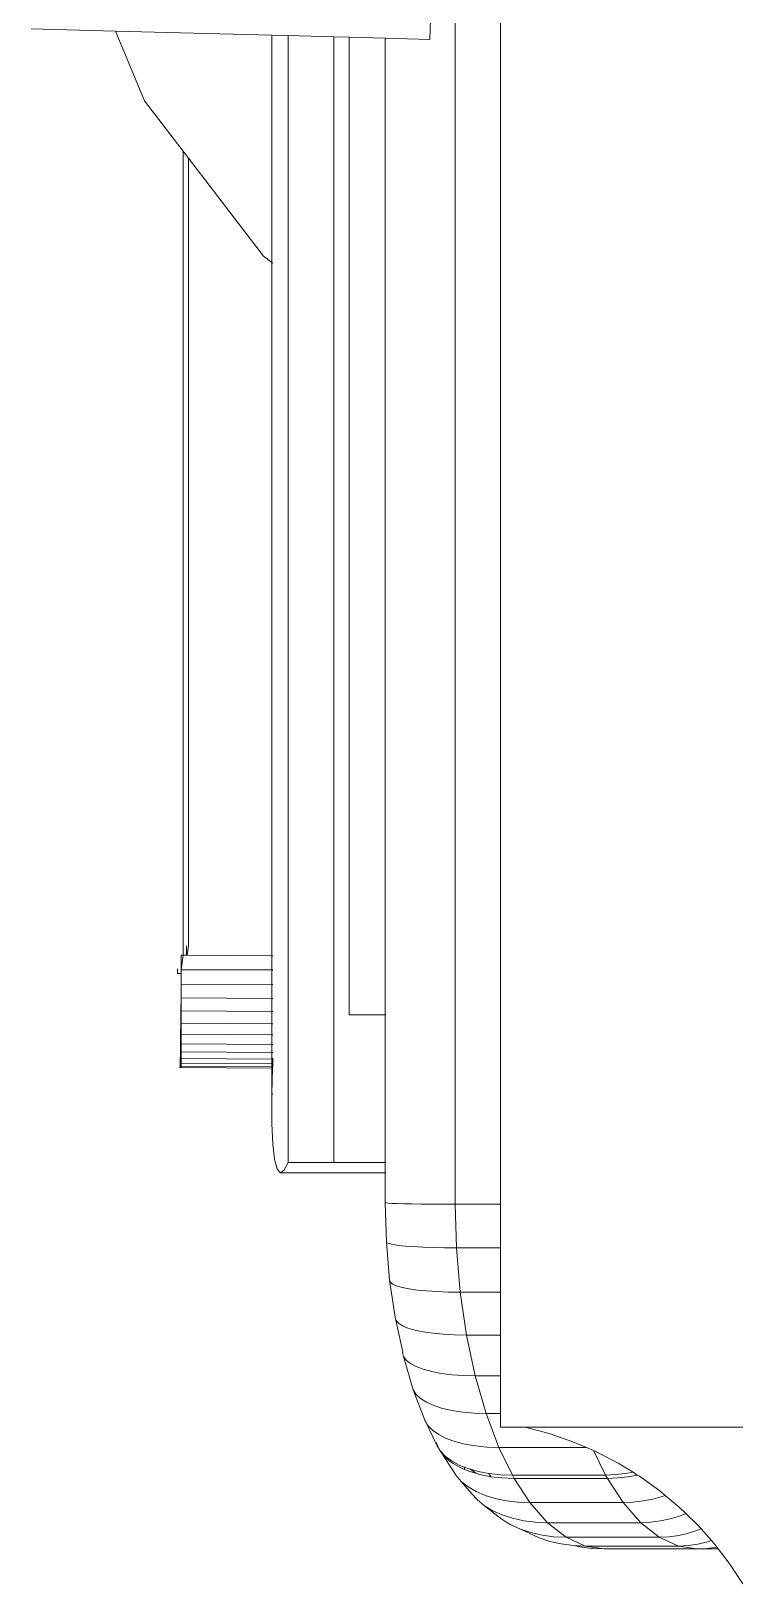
# Model space of a CAD drawing. Header units: millimetres. Extents: x 1448174 to 1599581, y -224422 to -106989.
# Drawn here: x 1466963.7 to 1467055.6, y -127397.4 to -127194.9 of the extents above; entities that cross this region are included whole.
import ezdxf

# ---------------------------------------------------------------- set-up
doc = ezdxf.new("R2010")
doc.units = ezdxf.units.MM
doc.header["$LTSCALE"] = 600
doc.header["$MEASUREMENT"] = 0
doc.layers.add('furniture', color=30, linetype='Continuous', lineweight=9)

msp = doc.modelspace()

# ---------------------------------------------------------------- linework, layer by layer
at = {"layer": 'furniture'}
for p, q in [((1467019.0197, -127347.916), (1467019.0197, -126980.8026)), ((1467024.9117, -126980.8026), (1467024.9117, -127347.916)), ((1467017.3153, -127135.9685), (1467015.7268, -127195.9986)), ((1466974.7261, -127194.9151), (1466963.72, -127194.6243)), ((1466978.5006, -127204.0275), (1466974.7261, -127194.9151)), ((1466995.0989, -127195.4535), (1466974.7261, -127194.9151)), ((1466997.2548, -127195.5104), (1466995.0989, -127195.4535)), ((1466995.0989, -127225.0806), (1466995.0989, -127195.4535)), ((1466997.2548, -127342.4792), (1466997.2548, -127195.5104)), ((1467003.1923, -127195.6673), (1466997.2548, -127195.5104)), ((1467003.1923, -127342.4792), (1467003.1923, -127195.6673)), ((1467005.1845, -127195.72), (1467003.1923, -127195.6673)), ((1467005.1845, -127195.72), (1467005.1845, -127323.2078)), ((1467009.8991, -127195.8446), (1467005.1845, -127195.72)), ((1467009.8991, -127323.2078), (1467009.8991, -127195.8446)), ((1467015.7268, -127195.9986), (1467009.8991, -127195.8446)), ((1466984.2338, -127211.4992), (1466978.5006, -127204.0275)), ((1466983.5384, -127315.4364), (1466983.5384, -127210.5929)), ((1466984.2338, -127314.2317), (1466984.2338, -127211.4992)), ((1466994.0198, -127224.2526), (1466984.2338, -127211.4992)), ((1466995.0989, -127225.0806), (1466994.0198, -127224.2526)), ((1466995.2411, -127225.1897), (1466995.0989, -127225.0806)), ((1466995.0989, -127315.5113), (1466995.0989, -127225.0806)), ((1466983.9798, -127315.4393), (1466984.0038, -127314.232)), ((1466984.0633, -127315.4398), (1466984.2338, -127314.2317)), ((1466982.7911, -127317.2298), (1466982.7911, -127317.8174)), ((1466983.2706, -127317.3338), (1466983.5384, -127315.4364)), ((1466983.2706, -127316.1291), (1466983.3084, -127315.4367)), ((1466983.2706, -127317.3338), (1466983.2706, -127316.1291)), ((1466983.5384, -127315.4364), (1466983.3084, -127315.4367)), ((1466984.0633, -127315.4398), (1466983.5384, -127315.4364)), ((1466995.0989, -127315.5113), (1466984.0633, -127315.4398)), ((1466995.2411, -127315.5122), (1466995.0989, -127315.5113)), ((1466995.0989, -127317.2612), (1466995.0989, -127315.5113)), ((1466982.7911, -127317.8174), (1466983.2706, -127317.8174)), ((1466983.2706, -127317.8174), (1466983.2706, -127317.3338)), ((1466983.5226, -127317.3338), (1466983.2706, -127317.3338)), ((1466983.2706, -127319.1992), (1466983.2706, -127317.8174)), ((1466983.2706, -127321.0013), (1466983.2706, -127319.1992)), ((1466983.2706, -127319.1992), (1466995.0989, -127319.2775)), ((1466983.5226, -127317.3338), (1466995.0989, -127317.4103)), ((1466995.0989, -127317.3338), (1466983.5226, -127317.3338)), ((1466995.0989, -127317.3338), (1466995.0989, -127317.2612)), ((1466995.2411, -127317.3338), (1466995.0989, -127317.3338)), ((1466995.0989, -127317.4103), (1466995.0989, -127317.3338)), ((1466995.0989, -127317.4103), (1466995.2411, -127317.4112)), ((1466995.0989, -127319.2775), (1466995.0989, -127317.4103)), ((1466983.2411, -127322.7094), (1466983.2706, -127321.0013)), ((1466983.2706, -127322.7096), (1466983.2706, -127321.0013)), ((1466983.2706, -127321.0013), (1466995.0989, -127321.0778)), ((1466995.0989, -127319.2775), (1466995.2411, -127319.2784)), ((1466995.0989, -127321.0778), (1466995.0989, -127319.2775)), ((1466995.0989, -127321.0778), (1466995.2411, -127321.0787)), ((1466995.0989, -127322.7861), (1466995.0989, -127321.0778)), ((1466983.2264, -127324.2951), (1466983.2411, -127322.7094)), ((1466983.2411, -127322.7094), (1466983.2706, -127322.7096)), ((1466983.2706, -127324.2954), (1466983.2706, -127322.7096)), ((1466983.2706, -127322.7096), (1466995.0989, -127322.7861)), ((1466995.0989, -127322.7861), (1466995.2411, -127322.787)), ((1466995.0989, -127324.3718), (1466995.0989, -127322.7861)), ((1467005.1845, -127323.2078), (1467009.8991, -127323.2078)), ((1467009.8991, -127323.2078), (1467009.973, -127323.2078)), ((1467009.8991, -127342.4792), (1467009.8991, -127323.2078)), ((1466983.2131, -127325.7316), (1466983.2264, -127324.2951)), ((1466983.2264, -127324.2951), (1466983.2706, -127324.2954)), ((1466983.2706, -127325.7319), (1466983.2706, -127324.2954)), ((1466983.2706, -127324.2954), (1466995.0989, -127324.3718)), ((1466995.0989, -127324.3718), (1466995.2411, -127324.3728)), ((1466995.0989, -127325.8084), (1466995.0989, -127324.3718)), ((1466983.1915, -127328.063), (1466983.2014, -127326.9946)), ((1466983.2014, -127326.9946), (1466983.2131, -127325.7316)), ((1466983.2014, -127326.9946), (1466983.2706, -127326.9951)), ((1466983.2131, -127325.7316), (1466983.2706, -127325.7319)), ((1466983.2706, -127326.9951), (1466983.2706, -127325.7319)), ((1466983.2706, -127325.7319), (1466995.0989, -127325.8084)), ((1466983.2706, -127328.0635), (1466983.2706, -127326.9951)), ((1466983.2706, -127326.9951), (1466995.0989, -127327.0716)), ((1466995.0989, -127325.8084), (1466995.2411, -127325.8093)), ((1466995.0989, -127327.0716), (1466995.0989, -127325.8084)), ((1466995.0989, -127327.0716), (1466995.2411, -127327.0725)), ((1466995.0989, -127328.14), (1466995.0989, -127327.0716)), ((1466983.1728, -127328.8807), (1466983.1728, -127328.7335)), ((1466983.1728, -127330.0854), (1466983.1728, -127328.8807)), ((1466983.2706, -127328.8807), (1466983.1728, -127328.8807)), ((1466983.1778, -127329.5473), (1466983.1836, -127328.9187)), ((1466983.1836, -127328.9187), (1466983.1915, -127328.063)), ((1466983.1836, -127328.9187), (1466983.2706, -127328.9192)), ((1466983.1915, -127328.063), (1466983.2706, -127328.0635)), ((1466983.2706, -127328.0635), (1466995.0989, -127328.14)), ((1466983.2706, -127328.8807), (1466983.2706, -127328.0635)), ((1466983.2706, -127328.9192), (1466983.2706, -127328.8807)), ((1466983.2706, -127329.5479), (1466983.2706, -127328.9192)), ((1466983.2706, -127328.9192), (1466995.0989, -127328.9957)), ((1466995.0989, -127328.14), (1466995.2411, -127328.1409)), ((1466995.0989, -127328.9957), (1466995.0989, -127328.14)), ((1466995.0989, -127328.9957), (1466995.2411, -127328.9966)), ((1466995.0989, -127329.6244), (1466995.0989, -127328.9957)), ((1466995.2411, -127328.8579), (1466995.2411, -127328.9966)), ((1466995.2411, -127328.9966), (1466995.2411, -127329.6253)), ((1466983.075, -127330.0854), (1466983.1728, -127330.0854)), ((1466983.1728, -127330.0854), (1466983.1742, -127329.9382)), ((1466983.1728, -127330.0854), (1466983.2706, -127330.0854)), ((1466983.1742, -127329.9382), (1466983.1778, -127329.5473)), ((1466983.1742, -127329.9382), (1466983.2706, -127329.9388)), ((1466983.1778, -127329.5473), (1466983.2706, -127329.5479)), ((1466983.2706, -127329.9388), (1466983.2706, -127329.5479)), ((1466983.2706, -127329.5479), (1466995.0989, -127329.6244)), ((1466983.2706, -127330.0854), (1466983.2706, -127329.9388)), ((1466983.2706, -127329.9388), (1466995.0989, -127330.0153)), ((1466983.2706, -127330.0854), (1466995.0989, -127330.162)), ((1466995.0989, -127330.0153), (1466995.0989, -127329.6244)), ((1466995.2411, -127329.6253), (1466995.0989, -127329.6244)), ((1466995.0989, -127330.162), (1466995.0989, -127330.0153)), ((1466995.2411, -127330.0162), (1466995.0989, -127330.0153)), ((1466995.0989, -127330.162), (1466995.1844, -127330.1732)), ((1466995.1112, -127333.5057), (1466995.0989, -127330.162)), ((1466995.1844, -127330.1732), (1466995.1112, -127333.5057)), ((1466995.2411, -127330.0162), (1466995.1844, -127330.1732)), ((1466995.1844, -127330.1732), (1466995.2411, -127330.1629)), ((1466995.2411, -127329.6253), (1466995.2411, -127330.0162)), ((1466995.1105, -127333.5367), (1466995.0989, -127334.0625)), ((1466995.0989, -127334.0625), (1466995.1179, -127337.3849)), ((1466995.2411, -127333.5057), (1466995.1105, -127333.5367)), ((1466995.1112, -127333.5057), (1466995.1105, -127333.5367)), ((1466995.1105, -127333.5367), (1466995.2411, -127333.5788)), ((1466995.2411, -127333.5367), (1466995.1105, -127333.5367)), ((1466995.1179, -127337.3849), (1466995.2411, -127340.07)), ((1466995.2411, -127340.07), (1466995.4657, -127342.0611)), ((1466995.4657, -127342.0611), (1466995.7872, -127343.316)), ((1466995.7872, -127343.316), (1466996.1986, -127343.8082)), ((1466996.1986, -127343.8082), (1466996.6913, -127343.5273)), ((1466996.6913, -127343.5273), (1466997.2548, -127342.4792)), ((1466997.2548, -127342.4792), (1467003.1923, -127342.4792)), ((1467009.8991, -127342.4792), (1467003.1923, -127342.4792)), ((1467009.973, -127342.4792), (1467009.8991, -127342.4792)), ((1467009.8991, -127343.8082), (1467009.8991, -127342.4792)), ((1467009.8991, -127343.8082), (1466996.1986, -127343.8082)), ((1467009.973, -127343.8082), (1467009.8991, -127343.8082)), ((1467009.8991, -127347.7176), (1467009.8991, -127343.8082)), ((1467009.973, -127347.6998), (1467009.8991, -127347.7176)), ((1467010.0429, -127352.8037), (1467009.8991, -127347.7176)), ((1467009.8991, -127347.7176), (1467009.973, -127347.7508)), ((1467009.973, -127347.7508), (1467010.2621, -127347.7822)), ((1467010.2621, -127347.7822), (1467010.7613, -127347.8113)), ((1467010.7613, -127347.8113), (1467011.4623, -127347.8376)), ((1467011.4623, -127347.8376), (1467012.3528, -127347.8607)), ((1467012.3528, -127347.8607), (1467013.4178, -127347.8801)), ((1467013.4178, -127347.8801), (1467014.639, -127347.8956)), ((1467014.639, -127347.8956), (1467015.9955, -127347.9069)), ((1467015.9955, -127347.9069), (1467017.4641, -127347.9137)), ((1467017.4641, -127347.9137), (1467019.0197, -127347.916)), ((1467019.1803, -127353.5963), (1467019.0197, -127347.916)), ((1467019.0197, -127347.916), (1467024.9117, -127347.916)), ((1467024.9117, -127347.916), (1467024.9117, -127353.5963)), ((1467010.1139, -127352.7339), (1467010.0429, -127352.8037)), ((1467010.4737, -127357.8234), (1467010.0429, -127352.8037)), ((1467010.0429, -127352.8037), (1467010.1197, -127352.9362)), ((1467010.1197, -127352.9362), (1467010.4114, -127353.0616)), ((1467010.4114, -127353.0616), (1467010.9131, -127353.1779)), ((1467010.9131, -127353.1779), (1467011.6163, -127353.2831)), ((1467011.6163, -127353.2831), (1467012.5088, -127353.3753)), ((1467012.5088, -127353.3753), (1467013.5754, -127353.453)), ((1467013.5754, -127353.453), (1467014.7979, -127353.5149)), ((1467014.7979, -127353.5149), (1467016.1554, -127353.5599)), ((1467016.1554, -127353.5599), (1467017.6246, -127353.5872)), ((1467017.6246, -127353.5872), (1467019.1803, -127353.5963)), ((1467019.678, -127359.3949), (1467019.1803, -127353.5963)), ((1467019.1803, -127353.5963), (1467024.9117, -127353.5963)), ((1467024.9117, -127353.5963), (1467024.9117, -127359.395)), ((1467011.1835, -127362.6697), (1467010.4737, -127357.8234)), ((1467010.4737, -127357.8234), (1467010.5616, -127358.086)), ((1467010.5616, -127358.086), (1467010.8639, -127358.3347)), ((1467010.8639, -127358.3347), (1467011.3755, -127358.5654)), ((1467011.3755, -127358.5654), (1467012.0875, -127358.7739)), ((1467012.0875, -127358.7739), (1467012.9878, -127358.9568)), ((1467012.9878, -127358.9568), (1467014.061, -127359.1109)), ((1467014.061, -127359.1109), (1467015.2887, -127359.2335)), ((1467015.2887, -127359.2335), (1467016.65, -127359.3227)), ((1467016.65, -127359.3227), (1467018.1214, -127359.3768)), ((1467018.1214, -127359.3768), (1467019.678, -127359.3949)), ((1467020.4979, -127364.9934), (1467019.678, -127359.3949)), ((1467019.678, -127359.3949), (1467024.9117, -127359.395)), ((1467024.9117, -127359.395), (1467024.9117, -127364.9935)), ((1467011.1835, -127362.6697), (1467011.2898, -127363.058)), ((1467011.2898, -127363.058), (1467011.6096, -127363.4258)), ((1467012.1702, -127367.1959), (1467011.2898, -127363.058)), ((1467011.6096, -127363.4258), (1467012.1373, -127363.7668)), ((1467012.1373, -127363.7668), (1467012.8639, -127364.0751)), ((1467012.8639, -127364.0751), (1467013.777, -127364.3455)), ((1467013.777, -127364.3455), (1467014.861, -127364.5734)), ((1467014.861, -127364.5734), (1467016.0974, -127364.7548)), ((1467016.0974, -127364.7548), (1467017.4649, -127364.8866)), ((1467017.4649, -127364.8866), (1467018.9401, -127364.9666)), ((1467018.9401, -127364.9666), (1467020.4979, -127364.9934)), ((1467021.6261, -127370.296), (1467020.4979, -127364.9934)), ((1467020.4979, -127364.9934), (1467024.9117, -127364.9935)), ((1467024.9117, -127364.9935), (1467024.9117, -127370.296)), ((1467012.1702, -127367.1959), (1467012.1602, -127367.2599)), ((1467012.1602, -127367.2599), (1467012.2918, -127367.7672)), ((1467013.5504, -127372.133), (1467012.2918, -127367.7672)), ((1467012.2918, -127367.7672), (1467012.6355, -127368.2478)), ((1467012.6355, -127368.2478), (1467013.1855, -127368.6933)), ((1467013.1855, -127368.6933), (1467013.9322, -127369.0961)), ((1467013.9322, -127369.0961), (1467014.863, -127369.4494)), ((1467014.863, -127369.4494), (1467015.9618, -127369.7471)), ((1467015.9618, -127369.7471), (1467017.21, -127369.9841)), ((1467017.21, -127369.9841), (1467018.5861, -127370.1564)), ((1467018.5861, -127370.1564), (1467020.0666, -127370.2609)), ((1467020.0666, -127370.2609), (1467021.6261, -127370.296)), ((1467023.0433, -127375.2118), (1467021.6261, -127370.296)), ((1467021.6261, -127370.296), (1467024.9117, -127370.296)), ((1467024.9117, -127370.296), (1467024.9117, -127375.2118)), ((1467015.0432, -127376.0782), (1467013.5504, -127372.133)), ((1467013.5504, -127372.133), (1467013.9243, -127372.7181)), ((1467013.9243, -127372.7181), (1467014.5022, -127373.2605)), ((1467014.5022, -127373.2605), (1467015.2742, -127373.751)), ((1467015.2742, -127373.751), (1467016.2271, -127374.1811)), ((1467016.2271, -127374.1811), (1467017.3446, -127374.5436)), ((1467017.3446, -127374.5436), (1467018.6076, -127374.8321)), ((1467018.6076, -127374.8321), (1467019.9945, -127375.0418)), ((1467019.9945, -127375.0418), (1467021.4816, -127375.1691)), ((1467021.4816, -127375.1691), (1467023.0433, -127375.2118)), ((1467024.7217, -127379.6475), (1467023.0433, -127375.2118)), ((1467023.0433, -127375.2118), (1467024.9117, -127375.2118)), ((1467024.9117, -127376.9806), (1467024.9117, -127375.2118)), ((1467016.6395, -127379.347), (1467015.0432, -127376.0782)), ((1467015.0432, -127376.0782), (1467015.4523, -127376.7565)), ((1467015.4523, -127376.7565), (1467016.0629, -127377.3853)), ((1467016.0629, -127377.3853), (1467016.8645, -127377.9539)), ((1467016.8645, -127377.9539), (1467017.8433, -127378.4526)), ((1467024.9117, -127376.9806), (1467028.1221, -127376.9806)), ((1467028.1221, -127376.9806), (1467031.2797, -127377.8222)), ((1467028.1221, -127376.9806), (1467056.5192, -127376.9806)), ((1467031.2797, -127377.8222), (1467034.3677, -127378.8912)), ((1467016.6395, -127379.347), (1467016.5177, -127378.9382)), ((1467016.7685, -127379.5761), (1467016.6395, -127379.347)), ((1467016.6618, -127379.2333), (1467016.7685, -127379.5761)), ((1467016.7685, -127379.5761), (1467017.0791, -127380.0878)), ((1467017.8433, -127378.4526), (1467018.9827, -127378.8728)), ((1467018.9827, -127378.8728), (1467020.2631, -127379.2073)), ((1467020.2631, -127379.2073), (1467021.6626, -127379.4504)), ((1467021.6626, -127379.4504), (1467023.1574, -127379.598)), ((1467023.1574, -127379.598), (1467024.7217, -127379.6475)), ((1467026.4782, -127383.2444), (1467024.7217, -127379.6475)), ((1467024.7217, -127379.6475), (1467036.1271, -127379.6477)), ((1467034.3677, -127378.8912), (1467036.1271, -127379.6477)), ((1467036.1271, -127379.6477), (1467037.0681, -127380.0522)), ((1467017.718, -127380.7745), (1467017.0791, -127380.0878)), ((1467017.0791, -127380.0878), (1467017.2303, -127380.3562)), ((1467019.1264, -127383.2927), (1467017.2303, -127380.3562)), ((1467017.2303, -127380.3562), (1467017.8896, -127381.0793)), ((1467018.3055, -127381.2156), (1467017.718, -127380.7745)), ((1467017.8896, -127381.0793), (1467018.3238, -127381.415)), ((1467018.3055, -127381.2156), (1467018.3238, -127381.415)), ((1467018.5451, -127381.3955), (1467018.3055, -127381.2156)), ((1467018.3238, -127381.415), (1467018.7353, -127381.7332)), ((1467019.5464, -127381.94), (1467018.5451, -127381.3955)), ((1467018.7353, -127381.7332), (1467019.7528, -127382.3066)), ((1467020.2317, -127382.2115), (1467019.5464, -127381.94)), ((1467038.6265, -127383.2435), (1467037.0681, -127380.0522)), ((1467037.0681, -127380.0522), (1467037.3697, -127380.1819)), ((1467037.3697, -127380.1819), (1467040.27, -127381.6875)), ((1467040.27, -127381.6875), (1467042.2057, -127382.8786)), ((1467019.1264, -127383.2927), (1467019.8171, -127384.0643)), ((1467019.7528, -127382.3066), (1467020.2108, -127382.4954)), ((1467019.8171, -127384.0643), (1467020.6911, -127384.7621)), ((1467021.2069, -127385.6707), (1467019.8171, -127384.0643)), ((1467020.2317, -127382.2115), (1467020.2108, -127382.4954)), ((1467020.2108, -127382.4954), (1467020.9247, -127382.7897)), ((1467020.7046, -127382.3988), (1467020.2317, -127382.2115)), ((1467021.02, -127382.4878), (1467020.7046, -127382.3988)), ((1467020.9247, -127382.7897), (1467021.6903, -127383.0151)), ((1467021.6903, -127383.0151), (1467021.02, -127382.4878)), ((1467022, -127382.764), (1467021.02, -127382.4878)), ((1467021.6903, -127383.0151), (1467022.2311, -127383.1743)), ((1467023.4104, -127383.0294), (1467022, -127382.764)), ((1467022.2311, -127383.1743), (1467023.6494, -127383.4537)), ((1467023.6494, -127383.4537), (1467023.4104, -127383.0294)), ((1467023.4104, -127383.0294), (1467024.9117, -127383.1905)), ((1467023.6494, -127383.4537), (1467025.1555, -127383.6233)), ((1467024.9117, -127383.1905), (1467026.4782, -127383.2444)), ((1467025.1555, -127383.6233), (1467026.7236, -127383.6801)), ((1467026.4782, -127383.2444), (1467038.6265, -127383.2435)), ((1467026.7236, -127383.6801), (1467026.4782, -127383.2444)), ((1467026.7236, -127383.6801), (1467038.8719, -127383.6791)), ((1467028.7641, -127386.8401), (1467026.7236, -127383.6801)), ((1467039.9289, -127383.1879), (1467038.6265, -127383.2435)), ((1467038.6265, -127383.2435), (1467038.8719, -127383.6791)), ((1467038.8719, -127383.6791), (1467040.1726, -127383.6206)), ((1467040.913, -127386.8401), (1467038.8719, -127383.6791)), ((1467041.2372, -127383.0467), (1467039.9289, -127383.1879)), ((1467040.1726, -127383.6206), (1467041.4767, -127383.472)), ((1467042.2057, -127382.8786), (1467041.2372, -127383.0467)), ((1467041.4767, -127383.472), (1467042.7623, -127383.2357)), ((1467042.2057, -127382.8786), (1467042.7623, -127383.2357)), ((1467042.7623, -127383.2357), (1467043.0531, -127383.4001)), ((1467043.0531, -127383.4001), (1467045.7044, -127385.3104)), ((1467020.6911, -127384.7621), (1467021.7335, -127385.374)), ((1467021.2069, -127385.6707), (1467021.9427, -127386.4938)), ((1467021.7335, -127385.374), (1467022.9264, -127385.8895)), ((1467022.9264, -127385.8895), (1467024.2494, -127386.3)), ((1467044.7844, -127386.3673), (1467046.0163, -127386.0261)), ((1467045.7044, -127385.3104), (1467046.3946, -127385.8885)), ((1467046.0163, -127386.0261), (1467046.3946, -127385.8885)), ((1467046.3946, -127385.8885), (1467048.2096, -127387.4085)), ((1467021.9427, -127386.4938), (1467022.8575, -127387.2382)), ((1467025.1448, -127389.0377), (1467022.8575, -127387.2382)), ((1467022.8575, -127387.2382), (1467023.9356, -127387.891)), ((1467023.9356, -127387.891), (1467025.1586, -127388.441)), ((1467024.2494, -127386.3), (1467025.6799, -127386.5983)), ((1467025.6799, -127386.5983), (1467027.1934, -127386.7794)), ((1467027.1934, -127386.7794), (1467028.7641, -127386.8401)), ((1467031.0519, -127389.455), (1467028.7641, -127386.8401)), ((1467028.7641, -127386.8401), (1467040.913, -127386.8401)), ((1467040.913, -127386.8401), (1467042.2112, -127386.7777)), ((1467043.2008, -127389.455), (1467040.913, -127386.8401)), ((1467042.2112, -127386.7777), (1467043.509, -127386.6192)), ((1467043.509, -127386.6192), (1467044.7844, -127386.3673)), ((1467048.2096, -127387.4085), (1467049.0857, -127388.2579)), ((1467025.1448, -127389.0377), (1467026.2607, -127389.7202)), ((1467025.1586, -127388.441), (1467026.5057, -127388.8789)), ((1467026.2607, -127389.7202), (1467027.5155, -127390.2953)), ((1467026.5057, -127388.8789), (1467027.9536, -127389.1971)), ((1467027.9536, -127389.1971), (1467029.4777, -127389.3902)), ((1467029.4777, -127389.3902), (1467031.0519, -127389.455)), ((1467033.4674, -127391.3554), (1467031.0519, -127389.455)), ((1467031.0519, -127389.455), (1467043.2008, -127389.455)), ((1467043.2008, -127389.455), (1467044.4954, -127389.3885)), ((1467045.6163, -127391.3554), (1467043.2008, -127389.455)), ((1467044.4954, -127389.3885), (1467045.7839, -127389.2194)), ((1467045.7839, -127389.2194), (1467047.0446, -127388.9506)), ((1467047.0446, -127388.9506), (1467048.2566, -127388.5866)), ((1467048.2566, -127388.5866), (1467049.0857, -127388.2579)), ((1467049.0857, -127388.2579), (1467050.5557, -127389.6832)), ((1467050.5557, -127389.6832), (1467051.0682, -127390.2582)), ((1467027.5155, -127390.2953), (1467028.8879, -127390.7531)), ((1467028.6451, -127390.816), (1467027.5155, -127390.2953)), ((1467028.6451, -127390.816), (1467028.6688, -127390.8304)), ((1467028.6688, -127390.8304), (1467029.9566, -127391.4207)), ((1467028.8879, -127390.7531), (1467030.3542, -127391.0858)), ((1467029.9566, -127391.4207), (1467031.3552, -127391.8906)), ((1467030.3542, -127391.0858), (1467031.8895, -127391.2877)), ((1467031.3552, -127391.8906), (1467032.8406, -127392.2321)), ((1467031.8895, -127391.2877), (1467033.4674, -127391.3554)), ((1467035.9693, -127392.5089), (1467033.4674, -127391.3554)), ((1467033.4674, -127391.3554), (1467045.6163, -127391.3554)), ((1467045.6163, -127391.3554), (1467046.9071, -127391.2859)), ((1467048.1182, -127392.5089), (1467045.6163, -127391.3554)), ((1467046.9071, -127391.2859), (1467048.1858, -127391.1091)), ((1467048.1858, -127391.1091), (1467049.431, -127390.8281)), ((1467049.431, -127390.8281), (1467050.6219, -127390.4475)), ((1467050.6219, -127390.4475), (1467051.0682, -127390.2582)), ((1467050.6735, -127392.256), (1467051.9026, -127391.9676)), ((1467051.0682, -127390.2582), (1467052.4339, -127391.7901)), ((1467051.9026, -127391.9676), (1467052.4339, -127391.7901)), ((1467052.4339, -127391.7901), (1467052.7302, -127392.1225)), ((1467052.7302, -127392.1225), (1467053.1136, -127392.6267)), ((1467032.8406, -127392.2321), (1467034.3875, -127392.4394)), ((1467034.3875, -127392.4394), (1467035.9693, -127392.5089)), ((1467034.9208, -127392.5204), (1467034.3875, -127392.4394)), ((1467034.9208, -127392.5204), (1467035.2797, -127392.6026)), ((1467035.2797, -127392.6026), (1467036.8353, -127392.8112)), ((1467038.4201, -127392.8812), (1467035.9693, -127392.5089)), ((1467035.9693, -127392.5089), (1467048.1182, -127392.5089)), ((1467036.8353, -127392.8112), (1467038.4201, -127392.8812)), ((1467038.4201, -127392.8812), (1467050.569, -127392.8812)), ((1467048.1182, -127392.5089), (1467049.405, -127392.4375)), ((1467050.569, -127392.8812), (1467048.1182, -127392.5089)), ((1467049.405, -127392.4375), (1467050.6735, -127392.256)), ((1467050.569, -127392.8812), (1467051.8528, -127392.8093)), ((1467053.3133, -127392.8812), (1467050.569, -127392.8812)), ((1467051.8528, -127392.8093), (1467053.1136, -127392.6267)), ((1467053.1136, -127392.6267), (1467053.3133, -127392.8812)), ((1467053.3133, -127392.8812), (1467054.7215, -127394.7135)), ((1467054.7215, -127394.7135), (1467056.5192, -127397.4424))]:
    msp.add_line(p, q, dxfattribs=at)

doc.saveas('drawing.dxf')
